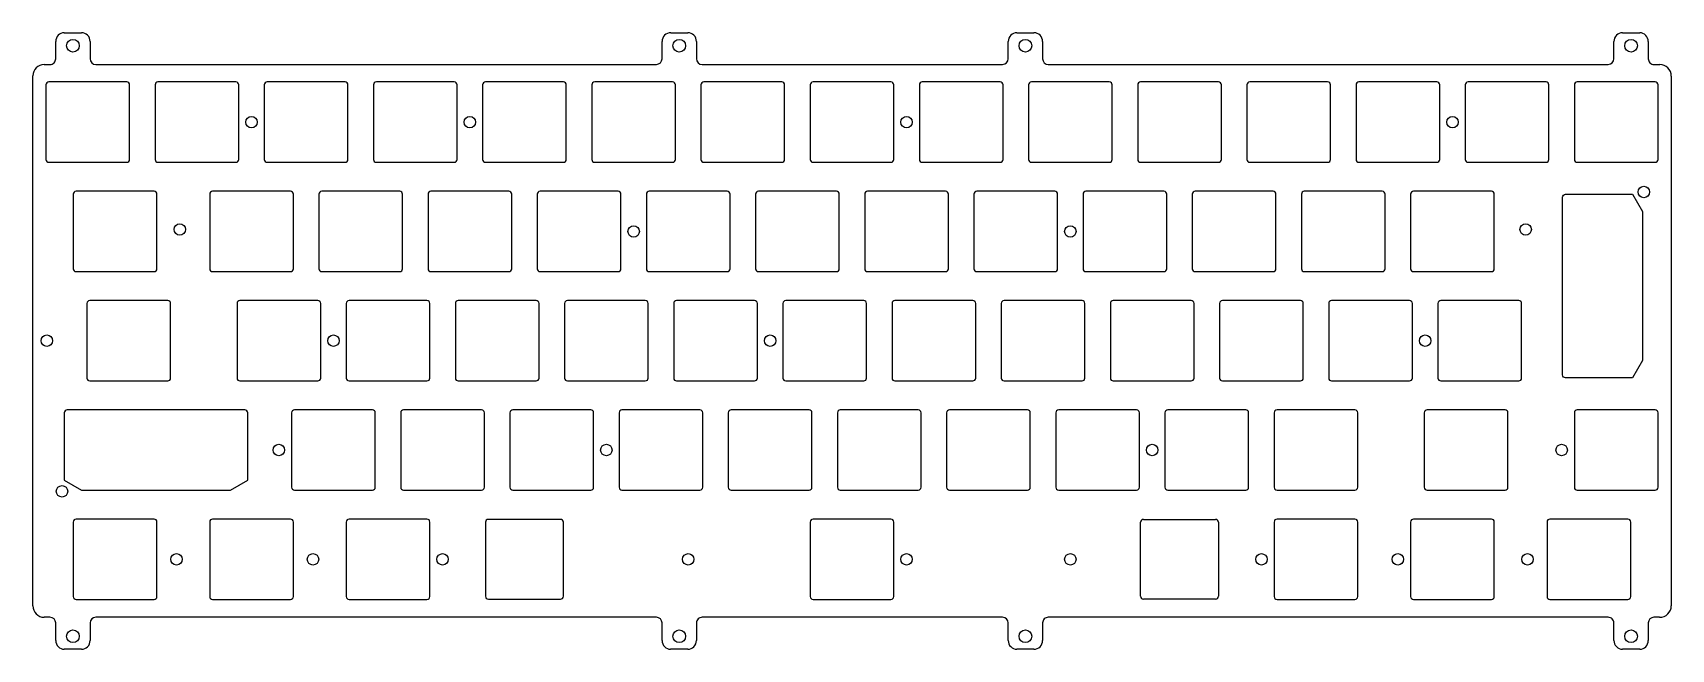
# Model space of a CAD drawing. Header units: millimetres. Extents: x -10 to 276, y -92 to 16.
import ezdxf

# ---------------------------------------------------------------- set-up
doc = ezdxf.new("R2010")
doc.units = ezdxf.units.MM
doc.layers.get('0').update_dxf_attribs({"linetype": 'CONTINUOUS'})
doc.layers.add('BLACK', color=7, linetype='CONTINUOUS')
doc.layers.add('Edge.Cuts', color=53, linetype='CONTINUOUS')

msp = doc.modelspace()

# ---------------------------------------------------------------- linework, layer by layer
for points in [[(240.35, 6.5), (240.35, -6.5, 0.4142123908), (240.85, -7), (254.45, -7, 0.4142135624), (254.95, -6.5), (254.95, 6.5, 0.4142135624), (254.45, 7), (240.85, 7, 0.4142123908)], [(259.4, 6.5), (259.4, -6.5, 0.4142123908), (259.9, -7), (273.5, -7, 0.4142135624), (274, -6.5), (274, 6.5, 0.4142135624), (273.5, 7), (259.9, 7, 0.4142123908)], [(257.34375, -44.075), (257.34375, -13.075, -0.4142135624), (257.84375, -12.575), (269.56175, -12.575), (271.29375, -15.575), (271.29375, -41.575), (269.56175, -44.575), (257.84375, -44.575, -0.4142123908)], [(235.59375, -31.6), (235.59375, -44.6, 0.4142123908), (236.09375, -45.1), (249.69375, -45.1, 0.4142135624), (250.19375, -44.6), (250.19375, -31.6, 0.4142135624), (249.69375, -31.1), (236.09375, -31.1, 0.4142123908)], [(-4.09375, -50.675), (-4.09375, -62.393), (-1.09375, -64.125), (24.90625, -64.125), (27.90625, -62.393), (27.90625, -50.675, 0.4142135624), (27.40625, -50.175), (-3.59375, -50.175, 0.4142123908)]]:
    msp.add_lwpolyline(points, format="xyb", close=True)
for centre in [(238.125, 0), (271.51875, -12.175), (233.3625, -38.1), (33.3375, -57.15), (-4.49375, -64.35)]:
    msp.add_circle(centre, 1)
at = {"layer": 'BLACK', "linetype": 'Continuous'}
for p, q in [((-4.093826, 15.566195), (-1.093831, 15.566195)), ((101.723802, 15.566195), (104.7072, 15.566195)), ((162.123802, 15.566195), (165.1072, 15.566195)), ((267.805461, 15.566195), (270.7924, 15.566195)), ((-5.593826, 11.049024), (-5.593826, 14.066194)), ((0.406174, 14.066189), (0.406174, 11.049)), ((100.207112, 11.0489), (100.207112, 14.0663)), ((106.207145, 14.066195), (106.207112, 14.066195)), ((106.207112, 14.066195), (106.207112, 11.04903)), ((160.607112, 11.0489), (160.607112, 14.0663)), ((166.607145, 14.066195), (166.607112, 14.066195)), ((166.607112, 14.066195), (166.607112, 11.04903)), ((266.292449, 11.0491), (266.292449, 14.0662)), ((272.292401, 14.054641), (272.292449, 14.054641)), ((272.292449, 14.054641), (272.292449, 11.0489)), ((-7.600312, 10.049025), (-6.593826, 10.049025)), ((1.40615, 10.049025), (99.215585, 10.049025)), ((106.207126, 11.04903), (106.207112, 11.04903)), ((107.2073, 10.049025), (159.615585, 10.049025)), ((166.607126, 11.04903), (166.607112, 11.04903)), ((167.6073, 10.049025), (265.304483, 10.049025)), ((272.292525, 11.0489), (272.292449, 11.0489)), ((273.2923, 10.049025), (274.2997, 10.049025)), ((-9.600314, -84.297572), (-9.600314, 8.049023)), ((-7.3, 6.499999), (-7.3, -6.5)), ((6.8, 7), (-6.8, 7)), ((7.3, -6.5), (7.3, 6.5)), ((11.75, 6.5), (11.75, -6.5)), ((25.85, 7), (12.25, 7)), ((26.35, -6.5), (26.35, 6.5)), ((30.8, 6.5), (30.8, -6.5)), ((44.9, 7), (31.3, 7)), ((45.4, -6.5), (45.4, 6.5)), ((49.85, 6.5), (49.85, -6.5)), ((63.95, 7), (50.35, 7)), ((64.45, -6.5), (64.45, 6.5)), ((68.9, 6.5), (68.9, -6.5)), ((83, 7), (69.4, 7)), ((83.5, -6.5), (83.5, 6.5)), ((87.95, 6.5), (87.95, -6.5)), ((102.05, 7), (88.45, 7)), ((102.55, -6.5), (102.55, 6.5)), ((107, 6.5), (107, -6.5)), ((121.1, 7), (107.5, 7)), ((121.6, -6.5), (121.6, 6.5)), ((126.05, 6.5), (126.05, -6.5)), ((140.15, 7), (126.55, 7)), ((140.65, -6.5), (140.65, 6.5)), ((145.1, 6.5), (145.1, -6.5)), ((159.2, 7), (145.6, 7)), ((159.7, -6.5), (159.7, 6.5)), ((164.15, 6.5), (164.15, -6.5)), ((178.25, 7), (164.65, 7)), ((178.75, -6.5), (178.75, 6.5)), ((183.2, 6.5), (183.2, -6.5)), ((197.3, 7), (183.7, 7)), ((197.8, -6.5), (197.8, 6.5)), ((202.25, 6.5), (202.25, -6.5)), ((216.35, 7), (202.75, 7)), ((216.85, -6.5), (216.85, 6.5)), ((221.3, 6.5), (221.3, -6.5)), ((235.4, 7), (221.8, 7)), ((235.9, -6.5), (235.9, 6.5)), ((276.299692, 8.037687), (276.299692, -84.2975)), ((-6.799999, -7), (6.8, -7)), ((12.25, -7), (25.85, -7)), ((31.3, -7), (44.9, -7)), ((50.35, -7), (63.95, -7)), ((69.4, -7), (83, -7)), ((88.45, -7), (102.05, -7)), ((107.5, -7), (121.1, -7)), ((126.55, -7), (140.15, -7)), ((145.6, -7), (159.2, -7)), ((164.65, -7), (178.25, -7)), ((183.7, -7), (197.3, -7)), ((202.75, -7), (216.35, -7)), ((221.8, -7), (235.4, -7)), ((-2.5375, -12.550001), (-2.5375, -25.55)), ((11.5625, -12.05), (-2.037499, -12.05)), ((12.0625, -25.55), (12.0625, -12.55)), ((12.0625, -25.55), (12.0625, -12.55)), ((21.275, -12.55), (21.275, -25.55)), ((35.375, -12.05), (21.775, -12.05)), ((35.875, -25.55), (35.875, -12.55)), ((40.325, -12.55), (40.325, -25.55)), ((54.425, -12.05), (40.825, -12.05)), ((54.925, -25.55), (54.925, -12.55)), ((59.375, -12.55), (59.375, -25.55)), ((73.475, -12.05), (59.875, -12.05)), ((73.975, -25.55), (73.975, -12.55)), ((78.425, -12.55), (78.425, -25.55)), ((92.525, -12.05), (78.925, -12.05)), ((93.025, -25.55), (93.025, -12.55)), ((97.475, -12.55), (97.475, -25.55)), ((111.575, -12.05), (97.975, -12.05)), ((112.075, -25.55), (112.075, -12.55)), ((116.525, -12.55), (116.525, -25.55)), ((130.625, -12.05), (117.025, -12.05)), ((131.125, -25.55), (131.125, -12.55)), ((135.575, -12.55), (135.575, -25.55)), ((149.675, -12.05), (136.075, -12.05)), ((150.175, -25.55), (150.175, -12.55)), ((154.625, -12.55), (154.625, -25.55)), ((168.725, -12.05), (155.125, -12.05)), ((169.225, -25.55), (169.225, -12.55)), ((173.675, -12.55), (173.675, -25.55)), ((187.775, -12.05), (174.175, -12.05)), ((188.275, -25.55), (188.275, -12.55)), ((192.725, -12.55), (192.725, -25.55)), ((206.825, -12.05), (193.225, -12.05)), ((207.325, -25.55), (207.325, -12.55)), ((211.775, -12.55), (211.775, -25.55)), ((225.875, -12.05), (212.275, -12.05)), ((226.375, -25.55), (226.375, -12.55)), ((230.825, -12.55), (230.825, -25.55)), ((244.925, -12.05), (231.325, -12.05)), ((245.425, -25.55), (245.425, -12.55)), ((-2.037499, -26.05), (11.5625, -26.05)), ((21.775, -26.05), (35.375, -26.05)), ((40.825, -26.05), (54.425, -26.05)), ((59.875, -26.05), (73.475, -26.05)), ((78.925, -26.05), (92.525, -26.05)), ((97.975, -26.05), (111.575, -26.05)), ((117.025, -26.05), (130.625, -26.05)), ((136.075, -26.05), (149.675, -26.05)), ((155.125, -26.05), (168.725, -26.05)), ((174.175, -26.05), (187.775, -26.05)), ((193.225, -26.05), (206.825, -26.05)), ((212.275, -26.05), (225.875, -26.05)), ((231.325, -26.05), (244.925, -26.05)), ((13.94375, -31.1), (0.343751, -31.1)), ((40.1375, -31.1), (26.5375, -31.1)), ((59.1875, -31.1), (45.5875, -31.1)), ((78.2375, -31.1), (64.6375, -31.1)), ((97.2875, -31.1), (83.6875, -31.1)), ((116.3375, -31.1), (102.7375, -31.1)), ((135.3875, -31.1), (121.7875, -31.1)), ((154.4375, -31.1), (140.8375, -31.1)), ((173.4875, -31.1), (159.8875, -31.1)), ((192.5375, -31.1), (178.9375, -31.1)), ((211.5875, -31.1), (197.9875, -31.1)), ((230.6375, -31.1), (217.0375, -31.1)), ((-0.15625, -31.6), (-0.15625, -44.6)), ((14.44375, -44.6), (14.44375, -31.6)), ((26.0375, -31.6), (26.0375, -44.6)), ((40.6375, -44.6), (40.6375, -31.6)), ((45.0875, -31.6), (45.0875, -44.6)), ((59.6875, -44.6), (59.6875, -31.6)), ((64.1375, -31.6), (64.1375, -44.6)), ((78.7375, -44.6), (78.7375, -31.6)), ((83.1875, -31.6), (83.1875, -44.6)), ((97.7875, -44.6), (97.7875, -31.6)), ((102.2375, -31.6), (102.2375, -44.6)), ((116.8375, -44.6), (116.8375, -31.6)), ((121.2875, -31.6), (121.2875, -44.6)), ((135.8875, -44.6), (135.8875, -31.6)), ((140.3375, -31.6), (140.3375, -44.6)), ((154.9375, -44.6), (154.9375, -31.6)), ((159.3875, -31.6), (159.3875, -44.6)), ((173.9875, -44.6), (173.9875, -31.6)), ((178.4375, -31.6), (178.4375, -44.6)), ((193.0375, -44.6), (193.0375, -31.6)), ((197.4875, -31.6), (197.4875, -44.6)), ((212.0875, -44.6), (212.0875, -31.6)), ((216.5375, -31.6), (216.5375, -44.6)), ((231.1375, -44.6), (231.1375, -31.6)), ((0.343751, -45.1), (13.94375, -45.1)), ((26.5375, -45.1), (40.1375, -45.1)), ((45.5875, -45.1), (59.1875, -45.1)), ((64.6375, -45.1), (78.2375, -45.1)), ((83.6875, -45.1), (97.2875, -45.1)), ((102.7375, -45.1), (116.3375, -45.1)), ((121.7875, -45.1), (135.3875, -45.1)), ((140.8375, -45.1), (154.4375, -45.1)), ((159.8875, -45.1), (173.4875, -45.1)), ((178.9375, -45.1), (192.5375, -45.1)), ((197.9875, -45.1), (211.5875, -45.1)), ((217.0375, -45.1), (230.6375, -45.1)), ((35.5625, -50.65), (35.5625, -63.65)), ((49.6625, -50.15), (36.0625, -50.15)), ((50.1625, -63.65), (50.1625, -50.65)), ((54.6125, -50.65), (54.6125, -63.65)), ((68.7125, -50.15), (55.1125, -50.15)), ((69.2125, -63.65), (69.2125, -50.65)), ((73.6625, -50.65), (73.6625, -63.65)), ((87.7625, -50.15), (74.1625, -50.15)), ((88.2625, -63.65), (88.2625, -50.65)), ((92.7125, -50.65), (92.7125, -63.65)), ((106.8125, -50.15), (93.2125, -50.15)), ((107.3125, -63.65), (107.3125, -50.65)), ((111.7625, -50.65), (111.7625, -63.65)), ((125.8625, -50.15), (112.2625, -50.15)), ((126.3625, -63.65), (126.3625, -50.65)), ((130.8125, -50.65), (130.8125, -63.65)), ((144.9125, -50.15), (131.3125, -50.15)), ((145.4125, -63.65), (145.4125, -50.65)), ((149.8625, -50.65), (149.8625, -63.65)), ((163.9625, -50.15), (150.3625, -50.15)), ((164.4625, -63.65), (164.4625, -50.65)), ((168.9125, -50.65), (168.9125, -63.65)), ((183.0125, -50.15), (169.4125, -50.15)), ((183.5125, -63.65), (183.5125, -50.65)), ((187.9625, -50.65), (187.9625, -63.65)), ((202.0625, -50.15), (188.4625, -50.15)), ((202.5625, -63.65), (202.5625, -50.65)), ((207.0125, -50.65), (207.0125, -63.65)), ((221.1125, -50.15), (207.5125, -50.15)), ((221.6125, -63.65), (221.6125, -50.65)), ((233.20625, -50.652003), (233.20625, -63.652051)), ((247.306162, -50.152051), (233.70625, -50.152051)), ((247.80625, -63.651903), (247.80625, -50.644041)), ((259.397462, -50.652003), (259.397462, -63.652003)), ((273.497462, -50.152003), (259.897462, -50.152003)), ((273.997462, -63.652003), (273.997462, -50.652003)), ((36.0625, -64.15), (49.6625, -64.15)), ((55.1125, -64.15), (68.7125, -64.15)), ((74.1625, -64.15), (87.7625, -64.15)), ((93.2125, -64.15), (106.8125, -64.15)), ((112.2625, -64.15), (125.8625, -64.15)), ((131.3125, -64.15), (144.9125, -64.15)), ((150.3625, -64.15), (163.9625, -64.15)), ((169.4125, -64.15), (183.0125, -64.15)), ((188.4625, -64.15), (202.0625, -64.15)), ((207.5125, -64.15), (221.1125, -64.15)), ((233.706262, -64.152051), (247.312407, -64.152051)), ((259.897462, -64.152003), (273.497462, -64.152003)), ((-6.593834, -86.297571), (-7.600316, -86.297571)), ((-5.593826, -90.362569), (-5.593826, -87.297571)), ((0.406174, -87.29757), (0.406174, -90.366809)), ((99.2073, -86.297571), (1.402716, -86.297571)), ((100.207112, -90.358215), (100.207112, -87.29167)), ((106.207112, -87.2975), (106.207112, -90.3667)), ((107.2071, -86.297612), (107.2071, -86.297571)), ((159.6073, -86.297571), (107.2071, -86.297571)), ((160.607112, -90.358215), (160.607112, -87.29167)), ((166.607112, -87.2975), (166.607112, -90.3667)), ((167.6071, -86.297612), (167.6071, -86.297571)), ((265.2923, -86.297571), (167.6071, -86.297571)), ((266.292449, -90.353273), (266.292449, -87.310349)), ((272.292449, -87.2977), (272.292449, -90.3668)), ((274.277591, -86.297571), (273.285867, -86.297571)), ((-1.09383, -91.866813), (-4.093831, -91.866813)), ((104.696212, -91.866813), (101.7072, -91.866813)), ((104.696212, -91.866824), (104.696212, -91.866813)), ((165.096212, -91.866813), (162.1072, -91.866813)), ((165.096212, -91.866824), (165.096212, -91.866813)), ((270.792428, -91.866813), (267.7924, -91.866813)), ((270.792428, -91.866813), (270.792428, -91.866847))]:
    msp.add_line(p, q, dxfattribs=at)
at = {"layer": 'BLACK'}
for centre, radius in [((-2.593826, 13.316195), 1.1), ((103.207112, 13.316195), 1.1), ((163.607112, 13.316195), 1.1), ((269.292449, 13.316195), 1.1), ((28.575, 0), 1), ((66.675, 0), 1), ((142.875, 0), 1), ((16.04875, -18.7), 1), ((95.25, -19.05), 1), ((171.45, -19.05), 1), ((250.9012, -18.7), 1), ((-7.14375, -38.1), 1), ((42.8625, -38.1), 1), ((119.0625, -38.1), 1), ((90.4875, -57.15), 1), ((185.7375, -57.15), 1), ((257.175, -57.15), 1), ((-2.593826, -89.616813), 1.1), ((103.207112, -89.616813), 1.1), ((163.607112, -89.616813), 1.1), ((269.292449, -89.616813), 1.1)]:
    msp.add_circle(centre, radius, dxfattribs=at)
for centre, radius, start, end in [((-4.093825, 14.066194), 1.500001, 90.0000382, 180), ((-1.09383, 14.066191), 1.500004, 359.99992361, 90.0000382), ((101.7072, 14.0662), 1.500088, 89.36587409, 179.99618051), ((104.7072, 14.0663), 1.499895, 359.99598915, 90), ((162.1072, 14.0662), 1.500088, 89.36587409, 179.99618051), ((165.1072, 14.0663), 1.499895, 359.99598915, 90), ((267.7926, 14.0661), 1.500151, 89.50878913, 179.99618067), ((270.7924, 14.0662), 1.499995, 359.55848776, 90), ((-7.600312, 8.049023), 2.000002, 90, 180), ((-6.593825, 11.049024), 0.999999, 269.9999427, 0), ((1.40615, 11.049), 0.999975, 180, 270), ((99.2072, 11.0489), 0.999912, 270.48047391, 0), ((107.2073, 11.0492), 1.000175, 180.00973859, 270), ((159.6072, 11.0489), 0.999912, 270.48047391, 0), ((167.6073, 11.0492), 1.000175, 180.00973859, 270), ((265.2923, 11.0491), 1.000149, 270.69794761, 0), ((273.2923, 11.0488), 0.999775, 179.99426913, 270), ((274.2996, 8.0489), 2.000125, 359.67878935, 89.99713539), ((-6.799999, 6.499999), 0.500001, 90.00011459, 180), ((6.8, 6.5), 0.5, 0, 90), ((12.25, 6.5), 0.5, 90, 180), ((25.85, 6.5), 0.5, 0, 90), ((31.3, 6.5), 0.5, 90, 180), ((44.9, 6.5), 0.5, 0, 90), ((50.35, 6.5), 0.5, 90, 180), ((63.95, 6.5), 0.5, 0, 90), ((69.4, 6.5), 0.5, 90, 180), ((83, 6.5), 0.5, 0, 90), ((88.45, 6.5), 0.5, 90, 180), ((102.05, 6.5), 0.5, 0, 90), ((107.5, 6.5), 0.5, 90, 180), ((121.1, 6.5), 0.5, 0, 90), ((126.55, 6.5), 0.5, 90, 180), ((140.15, 6.5), 0.5, 0, 90), ((145.6, 6.5), 0.5, 90, 180), ((159.2, 6.5), 0.5, 0, 90), ((164.65, 6.5), 0.5, 90, 180), ((178.25, 6.5), 0.5, 0, 90), ((183.7, 6.5), 0.5, 90, 180), ((197.3, 6.5), 0.5, 0, 90), ((202.75, 6.5), 0.5, 90, 180), ((216.35, 6.5), 0.5, 0, 90), ((221.8, 6.5), 0.5, 90, 180), ((235.4, 6.5), 0.5, 0, 90), ((-6.799999, -6.499999), 0.500001, 180.00011459, 270), ((6.8, -6.5), 0.5, 270, 0), ((12.25, -6.5), 0.5, 180, 270), ((25.85, -6.5), 0.5, 270, 0), ((31.3, -6.5), 0.5, 180, 270), ((44.9, -6.5), 0.5, 270, 0), ((50.35, -6.5), 0.5, 180, 270), ((63.95, -6.5), 0.5, 270, 0), ((69.4, -6.5), 0.5, 180, 270), ((83, -6.5), 0.5, 270, 0), ((88.45, -6.5), 0.5, 180, 270), ((102.05, -6.5), 0.5, 270, 0), ((107.5, -6.5), 0.5, 180, 270), ((121.1, -6.5), 0.5, 270, 0), ((126.55, -6.5), 0.5, 180, 270), ((140.15, -6.5), 0.5, 270, 0), ((145.6, -6.5), 0.5, 180, 270), ((159.2, -6.5), 0.5, 270, 0), ((164.65, -6.5), 0.5, 180, 270), ((178.25, -6.5), 0.5, 270, 0), ((183.7, -6.5), 0.5, 180, 270), ((197.3, -6.5), 0.5, 270, 0), ((202.75, -6.5), 0.5, 180, 270), ((216.35, -6.5), 0.5, 270, 0), ((221.8, -6.5), 0.5, 180, 270), ((235.4, -6.5), 0.5, 270, 0), ((-2.037499, -12.550001), 0.500001, 90, 180), ((11.5625, -12.55), 0.5, 0, 90), ((21.775, -12.55), 0.5, 90, 180), ((35.375, -12.55), 0.5, 0, 90), ((40.825, -12.55), 0.5, 90, 180), ((54.425, -12.55), 0.5, 0, 90), ((59.875, -12.55), 0.5, 90, 180), ((73.475, -12.55), 0.5, 0, 90), ((78.925, -12.55), 0.5, 90, 180), ((92.525, -12.55), 0.5, 0, 90), ((97.975, -12.55), 0.5, 90, 180), ((111.575, -12.55), 0.5, 0, 90), ((117.025, -12.55), 0.5, 90, 180), ((130.625, -12.55), 0.5, 0, 90), ((136.075, -12.55), 0.5, 90, 180), ((149.675, -12.55), 0.5, 0, 90), ((155.125, -12.55), 0.5, 90, 180), ((168.725, -12.55), 0.5, 0, 90), ((174.175, -12.55), 0.5, 90, 180), ((187.775, -12.55), 0.5, 0, 90), ((193.225, -12.55), 0.5, 90, 180), ((206.825, -12.55), 0.5, 0, 90), ((212.275, -12.55), 0.5, 90, 180), ((225.875, -12.55), 0.5, 0, 90), ((231.325, -12.55), 0.5, 90, 180), ((244.925, -12.55), 0.5, 0, 90), ((-2.037499, -25.549999), 0.500001, 180.00011459, 270), ((11.5625, -25.55), 0.5, 270, 0), ((21.775, -25.55), 0.5, 180, 270), ((35.375, -25.55), 0.5, 270, 0), ((40.825, -25.55), 0.5, 180, 270), ((54.425, -25.55), 0.5, 270, 0), ((59.875, -25.55), 0.5, 180, 270), ((73.475, -25.55), 0.5, 270, 0), ((78.925, -25.55), 0.5, 180, 270), ((92.525, -25.55), 0.5, 270, 0), ((97.975, -25.55), 0.5, 180, 270), ((111.575, -25.55), 0.5, 270, 0), ((117.025, -25.55), 0.5, 180, 270), ((130.625, -25.55), 0.5, 270, 0), ((136.075, -25.55), 0.5, 180, 270), ((149.675, -25.55), 0.5, 270, 0), ((155.125, -25.55), 0.5, 180, 270), ((168.725, -25.55), 0.5, 270, 0), ((174.175, -25.55), 0.5, 180, 270), ((187.775, -25.55), 0.5, 270, 0), ((193.225, -25.55), 0.5, 180, 270), ((206.825, -25.55), 0.5, 270, 0), ((212.275, -25.55), 0.5, 180, 270), ((225.875, -25.55), 0.5, 270, 0), ((231.325, -25.55), 0.5, 180, 270), ((244.925, -25.55), 0.5, 270, 0), ((0.343751, -31.600001), 0.500001, 90, 179.99988541), ((13.94375, -31.6), 0.5, 0, 90), ((26.5375, -31.6), 0.5, 90, 180), ((40.1375, -31.6), 0.5, 0, 90), ((45.5875, -31.6), 0.5, 90, 180), ((59.1875, -31.6), 0.5, 0, 90), ((64.6375, -31.6), 0.5, 90, 180), ((78.2375, -31.6), 0.5, 0, 90), ((83.6875, -31.6), 0.5, 90, 180), ((97.2875, -31.6), 0.5, 0, 90), ((102.7375, -31.6), 0.5, 90, 180), ((116.3375, -31.6), 0.5, 0, 90), ((121.7875, -31.6), 0.5, 90, 180), ((135.3875, -31.6), 0.5, 0, 90), ((140.8375, -31.6), 0.5, 90, 180), ((154.4375, -31.6), 0.5, 0, 90), ((159.8875, -31.6), 0.5, 90, 180), ((173.4875, -31.6), 0.5, 0, 90), ((178.9375, -31.6), 0.5, 90, 180), ((192.5375, -31.6), 0.5, 0, 90), ((197.9875, -31.6), 0.5, 90, 180), ((211.5875, -31.6), 0.5, 0, 90), ((217.0375, -31.6), 0.5, 90, 180), ((230.6375, -31.6), 0.5, 0, 90), ((0.343751, -44.599999), 0.500001, 180.00011459, 270), ((13.94375, -44.6), 0.5, 270, 0), ((26.5375, -44.6), 0.5, 180, 270), ((40.1375, -44.6), 0.5, 270, 0), ((45.5875, -44.6), 0.5, 180, 270), ((59.1875, -44.6), 0.5, 270, 0), ((64.6375, -44.6), 0.5, 180, 270), ((78.2375, -44.6), 0.5, 270, 0), ((83.6875, -44.6), 0.5, 180, 270), ((97.2875, -44.6), 0.5, 270, 0), ((102.7375, -44.6), 0.5, 180, 270), ((116.3375, -44.6), 0.5, 270, 0), ((121.7875, -44.6), 0.5, 180, 270), ((135.3875, -44.6), 0.5, 270, 0), ((140.8375, -44.6), 0.5, 180, 270), ((154.4375, -44.6), 0.5, 270, 0), ((159.8875, -44.6), 0.5, 180, 270), ((173.4875, -44.6), 0.5, 270, 0), ((178.9375, -44.6), 0.5, 180, 270), ((192.5375, -44.6), 0.5, 270, 0), ((197.9875, -44.6), 0.5, 180, 270), ((211.5875, -44.6), 0.5, 270, 0), ((217.0375, -44.6), 0.5, 180, 270), ((230.6375, -44.6), 0.5, 270, 0), ((36.0625, -50.65), 0.5, 90, 180), ((49.6625, -50.65), 0.5, 0, 90), ((55.1125, -50.65), 0.5, 90, 180), ((68.7125, -50.65), 0.5, 0, 90), ((74.1625, -50.65), 0.5, 90, 180), ((87.7625, -50.65), 0.5, 0, 90), ((93.2125, -50.65), 0.5, 90, 180), ((106.8125, -50.65), 0.5, 0, 90), ((112.2625, -50.65), 0.5, 90, 180), ((125.8625, -50.65), 0.5, 0, 90), ((131.3125, -50.65), 0.5, 90, 180), ((144.9125, -50.65), 0.5, 0, 90), ((150.3625, -50.65), 0.5, 90, 180), ((163.9625, -50.65), 0.5, 0, 90), ((169.4125, -50.65), 0.5, 90, 180), ((183.0125, -50.65), 0.5, 0, 90), ((188.4625, -50.65), 0.5, 90, 180), ((202.0625, -50.65), 0.5, 0, 90), ((207.5125, -50.65), 0.5, 90, 180), ((221.1125, -50.65), 0.5, 0, 90), ((233.706162, -50.652003), 0.499912, 89.98991497, 180), ((247.306162, -50.652203), 0.500152, 0.9350487, 90), ((259.897462, -50.652003), 0.5, 90, 180), ((273.497462, -50.652003), 0.5, 0, 90), ((36.0625, -63.65), 0.5, 180, 270), ((49.6625, -63.65), 0.5, 270, 0), ((55.1125, -63.65), 0.5, 180, 270), ((68.7125, -63.65), 0.5, 270, 0), ((74.1625, -63.65), 0.5, 180, 270), ((87.7625, -63.65), 0.5, 270, 0), ((93.2125, -63.65), 0.5, 180, 270), ((106.8125, -63.65), 0.5, 270, 0), ((112.2625, -63.65), 0.5, 180, 270), ((125.8625, -63.65), 0.5, 270, 0), ((131.3125, -63.65), 0.5, 180, 270), ((144.9125, -63.65), 0.5, 270, 0), ((150.3625, -63.65), 0.5, 180, 270), ((163.9625, -63.65), 0.5, 270, 0), ((169.4125, -63.65), 0.5, 180, 270), ((183.0125, -63.65), 0.5, 270, 0), ((188.4625, -63.65), 0.5, 180, 270), ((202.0625, -63.65), 0.5, 270, 0), ((207.5125, -63.65), 0.5, 180, 270), ((221.1125, -63.65), 0.5, 270, 0), ((233.706262, -63.652103), 0.499948, 179.99404138, 270), ((247.306062, -63.651903), 0.500188, 270.7268293, 0), ((259.897462, -63.652003), 0.5, 180, 270), ((273.497462, -63.652003), 0.5, 270, 0), ((-7.600315, -84.297572), 1.999999, 180, 269.99997135), ((274.2994, -84.2974), 2.000292, 269.37529634, 359.99713563), ((-6.593834, -87.297579), 1.000008, 0.00045836, 90), ((1.40618, -87.29757), 1.000006, 90.19847198, 180), ((99.2073, -87.2974), 0.999829, 0.32836295, 90), ((107.207, -87.2975), 0.999888, 89.99426978, 180), ((159.6073, -87.2974), 0.999829, 0.32836295, 90), ((167.607, -87.2975), 0.999888, 89.99426978, 180), ((265.2923, -87.2978), 1.000229, 359.2811401, 90), ((273.2926, -87.2977), 1.000151, 90.3857169, 180), ((-4.093831, -90.366812), 1.500001, 179.83792923, 270), ((-1.093828, -90.366811), 1.500002, 269.99992361, 0.00007639), ((101.7073, -90.3666), 1.500213, 179.67976006, 269.99618082), ((104.707, -90.3667), 1.500112, 269.58796992, 0), ((162.1073, -90.3666), 1.500213, 179.67976006, 269.99618082), ((165.107, -90.3667), 1.500112, 269.58796992, 0), ((267.7925, -90.3667), 1.500113, 179.48715751, 269.99618057), ((270.7923, -90.3667), 1.500149, 270.00488876, 359.99618066)]:
    msp.add_arc(centre, radius, start, end, dxfattribs=at)
at = {"layer": 'Edge.Cuts', "linetype": 'CONTINUOUS'}
for p, q in [((-2.5375, -69.700001), (-2.5375, -82.699999)), ((11.5625, -69.2), (-2.037499, -69.2)), ((12.0625, -82.7), (12.0625, -69.7)), ((21.275, -69.7), (21.275, -82.7)), ((35.375, -69.2), (21.775, -69.2)), ((35.875, -82.7), (35.875, -69.7)), ((45.0875, -69.7), (45.0875, -82.7)), ((59.1875, -69.2), (45.5875, -69.2)), ((59.6875, -82.7), (59.6875, -69.7)), ((69.3934, -69.75), (69.3934, -82.65)), ((82.4934, -69.25), (69.8934, -69.25)), ((82.9934, -82.65), (82.9934, -69.75)), ((126.05, -69.7), (126.05, -82.7)), ((140.15, -69.2), (126.55, -69.2)), ((140.65, -82.7), (140.65, -69.7)), ((183.7, -82.65), (183.7, -69.75)), ((184.2, -69.25), (196.8, -69.25)), ((197.3, -69.75), (197.3, -82.65)), ((207.0125, -69.7), (207.0125, -82.7)), ((221.1125, -69.2), (207.5125, -69.2)), ((221.6125, -82.7), (221.6125, -69.7)), ((230.825, -69.7), (230.825, -82.7)), ((244.925, -69.2), (231.325, -69.2)), ((245.425, -82.7), (245.425, -69.7)), ((254.6375, -69.7), (254.6375, -82.7)), ((268.7375, -69.2), (255.1375, -69.2)), ((269.2375, -82.7), (269.2375, -69.7)), ((-2.037499, -83.2), (11.5625, -83.2)), ((21.775, -83.2), (35.375, -83.2)), ((45.5875, -83.2), (59.1875, -83.2)), ((69.8934, -83.15), (82.4934, -83.15)), ((126.55, -83.2), (140.15, -83.2)), ((196.8, -83.15), (184.2, -83.15)), ((207.5125, -83.2), (221.1125, -83.2)), ((231.325, -83.2), (244.925, -83.2)), ((255.1375, -83.2), (268.7375, -83.2))]:
    msp.add_line(p, q, dxfattribs=at)
at = {"layer": 'Edge.Cuts'}
for centre in [(15.478125, -76.2), (39.290625, -76.2), (61.9125, -76.2), (104.775, -76.2), (142.875, -76.2), (171.45, -76.2), (204.7875, -76.2), (228.6, -76.2), (251.221875, -76.2)]:
    msp.add_circle(centre, 1, dxfattribs=at)
for centre, radius, start, end in [((-2.037478, -69.700041), 0.500022, 90.00240623, 179.99541654), ((11.562522, -69.700041), 0.500041, 0.00469846, 90.00252081), ((21.775022, -69.700041), 0.500022, 90.00252081, 179.99530195), ((35.375022, -69.700041), 0.500041, 0.00469846, 90.00252081), ((45.587522, -69.700041), 0.500022, 90.00252081, 179.99530195), ((59.187522, -69.700041), 0.500041, 0.00469846, 90.00252081), ((69.893422, -69.750041), 0.500022, 90.00252081, 179.99530195), ((82.493422, -69.750041), 0.500041, 0.00469846, 90.00252081), ((126.550022, -69.700041), 0.500022, 90.00252081, 179.99530195), ((140.150022, -69.700041), 0.500041, 0.00469846, 90.00252081), ((184.200022, -69.750041), 0.500022, 90.00252081, 179.99530195), ((196.800022, -69.750041), 0.500041, 0.00469846, 90.00252081), ((207.512522, -69.700041), 0.500022, 90.00252081, 179.99530195), ((221.112522, -69.700041), 0.500041, 0.00469846, 90.00252081), ((231.325022, -69.700041), 0.500022, 90.00252081, 179.99530195), ((244.925022, -69.700041), 0.500041, 0.00469846, 90.00252081), ((255.137522, -69.700041), 0.500022, 90.00252081, 179.99530195), ((268.737522, -69.700041), 0.500041, 0.00469846, 90.00252081), ((-2.037478, -82.700041), 0.499959, -180.00481263, -90.00240662), ((11.562522, -82.700041), 0.499978, -90.00252122, 0.00469846), ((21.775022, -82.700041), 0.499959, -180.00469805, -90.00252122), ((35.375022, -82.700041), 0.499978, -90.00252122, 0.00469846), ((45.587522, -82.700041), 0.499959, -180.00469805, -90.00252122), ((59.187522, -82.700041), 0.499978, -90.00252122, 0.00469846), ((69.893422, -82.650041), 0.499959, -180.00469805, -90.00252122), ((82.493422, -82.650041), 0.499978, -90.00252122, 0.00469846), ((126.550022, -82.700041), 0.499959, -180.00469805, -90.00252122), ((140.150022, -82.700041), 0.499978, -90.00252122, 0.00469846), ((184.200022, -82.650041), 0.499959, -180.00469805, -90.00252122), ((196.800022, -82.650041), 0.499978, -90.00252122, 0.00469846), ((207.512522, -82.700041), 0.499959, -180.00469805, -90.00252122), ((221.112522, -82.700041), 0.499978, -90.00252122, 0.00469846), ((231.325022, -82.700041), 0.499959, -180.00469805, -90.00252122), ((244.925022, -82.700041), 0.499978, -90.00252122, 0.00469846), ((255.137522, -82.700041), 0.499959, -180.00469805, -90.00252122), ((268.737522, -82.700041), 0.499978, -90.00252122, 0.00469846)]:
    msp.add_arc(centre, radius, start, end, dxfattribs=at)

doc.saveas('drawing.dxf')
